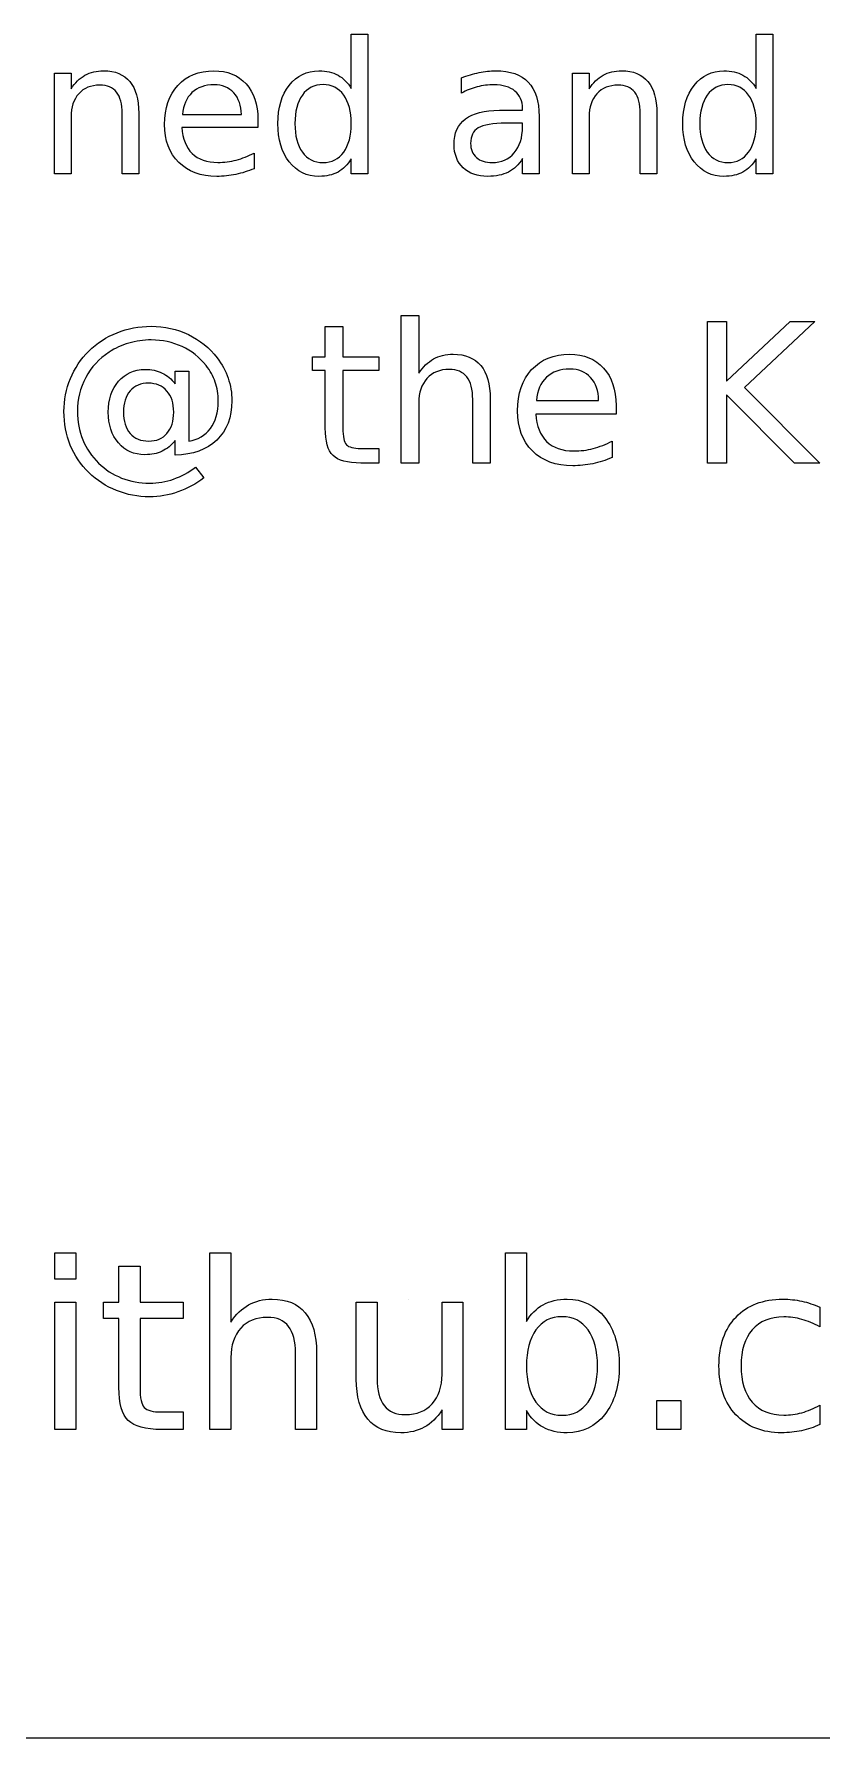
# Model space of a CAD drawing. Extents: x 0 to 264, y -3 to 282.
# Drawn here: x 30.49 to 37.58, y 134.18 to 149.5 of the extents above; entities that cross this region are included whole.
import ezdxf

# ---------------------------------------------------------------- set-up
doc = ezdxf.new("R2010")
doc.units = 0
doc.layers.add('Layer_1', color=7, linetype='CONTINUOUS')

msp = doc.modelspace()

# ---------------------------------------------------------------- linework, layer by layer
at = {"layer": 'Layer_1', "color": 3}
for p, q in [((33.344557, 149.015282), (33.344557, 149.504558)), ((33.344557, 149.504558), (33.493116, 149.504558)), ((33.493116, 149.504558), (33.493116, 148.248265)), ((36.984255, 149.015282), (36.984255, 149.504558)), ((36.984255, 149.504558), (37.132814, 149.504558)), ((37.132814, 149.504558), (37.132814, 148.248265)), ((30.676948, 148.248268), (30.676948, 149.152541)), ((30.676948, 149.152541), (30.826314, 149.152541)), ((30.826314, 149.152541), (30.826314, 149.012055)), ((34.335218, 148.974099), (34.335218, 149.111355)), ((35.333962, 148.248268), (35.333962, 149.152541)), ((35.333962, 149.152541), (35.48333, 149.152541)), ((35.48333, 149.152541), (35.48333, 149.012055)), ((33.344557, 149.015282), (33.344557, 149.015282)), ((36.984255, 149.015282), (36.984255, 149.015282)), ((31.285722, 148.248265), (31.285722, 148.789214)), ((31.434279, 148.794058), (31.43428, 148.794058)), ((31.43428, 148.794058), (31.43428, 148.248265)), ((31.82748, 148.780331), (32.357124, 148.781135)), ((34.675933, 148.819086), (34.884239, 148.819086)), ((34.884239, 148.819086), (34.884239, 148.833617)), ((35.942726, 148.248265), (35.942726, 148.789214)), ((36.091286, 148.794058), (36.091286, 148.248265)), ((36.091295, 148.794058), (36.091286, 148.794058)), ((30.826314, 148.759344), (30.826314, 148.248268)), ((32.505683, 148.664872), (31.822634, 148.664872)), ((32.505678, 148.737532), (32.505683, 148.737541)), ((32.505683, 148.737541), (32.505683, 148.664872)), ((32.838326, 148.699594), (32.838326, 148.699594)), ((34.884236, 148.702827), (34.736492, 148.702823)), ((34.884236, 148.669721), (34.884236, 148.702827)), ((35.032803, 148.764184), (35.032803, 148.248264)), ((35.032805, 148.764179), (35.032803, 148.764184)), ((35.48333, 148.759344), (35.48333, 148.248268)), ((36.478024, 148.699594), (36.478024, 148.699594)), ((32.470964, 148.434762), (32.470964, 148.294276)), ((33.344557, 148.248265), (33.344557, 148.383905)), ((34.884243, 148.248264), (34.884243, 148.385519)), ((36.984255, 148.248265), (36.984255, 148.383905)), ((30.826314, 148.248268), (30.676948, 148.248268)), ((31.43428, 148.248265), (31.285722, 148.248265)), ((33.493116, 148.248265), (33.344557, 148.248265)), ((35.032803, 148.248264), (34.884243, 148.248264)), ((35.48333, 148.248268), (35.333962, 148.248268)), ((36.091286, 148.248265), (35.942726, 148.248265)), ((37.132814, 148.248265), (36.984255, 148.248265)), ((33.793903, 145.647347), (33.793903, 146.974163)), ((33.793903, 146.974163), (33.951655, 146.974163)), ((33.951655, 146.974163), (33.951655, 146.45401)), ((33.111741, 146.873527), (33.269493, 146.873536)), ((33.111741, 146.602365), (33.111741, 146.873527)), ((33.269493, 146.873536), (33.269493, 146.602374)), ((36.5456, 146.920434), (36.717847, 146.920434)), ((36.5456, 145.647339), (36.5456, 146.920434)), ((36.717847, 146.920434), (36.717847, 146.382375)), ((36.717847, 146.382375), (37.289162, 146.920434)), ((37.510867, 146.920434), (36.879009, 146.326948)), ((37.289162, 146.920434), (37.510867, 146.920434)), ((32.996626, 146.480428), (32.996626, 146.602365)), ((32.996626, 146.602365), (33.111741, 146.602365)), ((33.111741, 146.480428), (32.996626, 146.480428)), ((33.111741, 145.961981), (33.111741, 146.480428)), ((33.269493, 146.602374), (33.592669, 146.602374)), ((33.592669, 146.480437), (33.269493, 146.480437)), ((33.269493, 146.480437), (33.269493, 145.961989)), ((33.592669, 146.602374), (33.592669, 146.480437)), ((31.761903, 146.360196), (31.761903, 146.4719)), ((31.761903, 146.4719), (31.883841, 146.4719)), ((31.883841, 146.4719), (31.883841, 145.844307)), ((36.879009, 146.326948), (37.556061, 145.647339)), ((33.951655, 146.187112), (33.951655, 145.647347)), ((34.436851, 145.647339), (34.436851, 146.218654)), ((34.593741, 146.223778), (34.593749, 146.223771)), ((34.593749, 146.223771), (34.593749, 145.647339)), ((35.009014, 146.20927), (35.568396, 146.210123)), ((37.32924, 145.647339), (36.717847, 146.260437)), ((36.717847, 146.260437), (36.717847, 145.647339)), ((31.297177, 146.105244), (31.297177, 146.105244)), ((35.725295, 146.087337), (35.003903, 146.087337)), ((35.725295, 146.164081), (35.725295, 146.087337)), ((35.725295, 146.164076), (35.725295, 146.164081)), ((31.76191, 145.718977), (31.761903, 145.850284)), ((33.431512, 145.778653), (33.592673, 145.778653)), ((33.592673, 145.778653), (33.592673, 145.647336)), ((35.688628, 145.844312), (35.688628, 145.695941)), ((31.943535, 145.608977), (32.020279, 145.514325)), ((33.592673, 145.647336), (33.431512, 145.647336)), ((33.951655, 145.647347), (33.793903, 145.647347)), ((34.593749, 145.647339), (34.436851, 145.647339)), ((36.717847, 145.647339), (36.5456, 145.647339)), ((37.556061, 145.647339), (37.32924, 145.647339)), ((30.680048, 138.546162), (30.868015, 138.546162)), ((30.680048, 138.308135), (30.680048, 138.546162)), ((30.868015, 138.546162), (30.868015, 138.308135)), ((32.074478, 136.95661), (32.074478, 138.546162)), ((32.074478, 138.546162), (32.263466, 138.546162)), ((32.263466, 138.546162), (32.263466, 137.923006)), ((34.730535, 136.956616), (34.730535, 138.546168)), ((34.730535, 138.546168), (34.91952, 138.546168)), ((34.91952, 138.546168), (34.91952, 137.927095)), ((31.257231, 138.100772), (31.257231, 138.425628)), ((31.257231, 138.425628), (31.446218, 138.425617)), ((31.446218, 138.425617), (31.446218, 138.10076)), ((30.868015, 138.308135), (30.680048, 138.308135)), ((30.680048, 138.10076), (30.868015, 138.10076)), ((30.680048, 136.95661), (30.680048, 138.10076)), ((30.868015, 138.10076), (30.868015, 136.95661)), ((31.119321, 137.954689), (31.119321, 138.100772)), ((31.119321, 138.100772), (31.257231, 138.100772)), ((31.446218, 138.10076), (31.833389, 138.10076)), ((31.833389, 138.10076), (31.833389, 137.954677)), ((33.390246, 137.40814), (33.390246, 138.10076)), ((33.390246, 138.10076), (33.578213, 138.10076)), ((33.578213, 138.10076), (33.578213, 137.415293)), ((33.863229, 138.128342), (33.863229, 138.128342)), ((34.160502, 137.452067), (34.160502, 138.10076)), ((34.160502, 138.10076), (34.34847, 138.10076)), ((34.34847, 138.10076), (34.34847, 136.95661)), ((37.555145, 138.056857), (37.555145, 138.056833)), ((37.555145, 138.056833), (37.555145, 137.881123)), ((31.257231, 137.954689), (31.119321, 137.954689)), ((31.257231, 137.333578), (31.257231, 137.954689)), ((31.833389, 137.954677), (31.446218, 137.954677)), ((31.446218, 137.954677), (31.446218, 137.333566)), ((32.263466, 137.603258), (32.263466, 136.95661)), ((32.844734, 136.95661), (32.844734, 137.641058)), ((33.032701, 137.647192), (33.032701, 137.647186)), ((33.032701, 137.647186), (33.032701, 136.95661)), ((35.559015, 137.527666), (35.559015, 137.527666)), ((33.390246, 137.408116), (33.390246, 137.40814)), ((34.160502, 136.95661), (34.160502, 137.132319)), ((34.91952, 137.128242), (34.91952, 136.956616)), ((36.092272, 137.216091), (36.307819, 137.216091)), ((36.092272, 136.95661), (36.092272, 137.216091)), ((36.307819, 137.216091), (36.307819, 136.95661)), ((37.555145, 137.17419), (37.555145, 137.000525)), ((31.640316, 137.113947), (31.833391, 137.113947)), ((31.833391, 137.113947), (31.833391, 136.956622)), ((30.868015, 136.95661), (30.680048, 136.95661)), ((31.833391, 136.956622), (31.640316, 136.956622)), ((32.263466, 136.95661), (32.074478, 136.95661)), ((33.032701, 136.95661), (32.844734, 136.95661)), ((34.34847, 136.95661), (34.160502, 136.95661)), ((34.91952, 136.956616), (34.730535, 136.956616)), ((36.307819, 136.95661), (36.092272, 136.95661))]:
    msp.add_line(p, q, dxfattribs=at)
at = {"layer": 'Layer_1', "color": 7}
msp.add_line((23.705706, 134.183049), (63.086896, 134.183049), dxfattribs=at)
at = {"layer": 'Layer_1', "color": 3}
for points in [[(30.826314, 149.012055), (30.861838, 149.066423), (30.903553, 149.107062), (30.951459, 149.133971)], [(30.951459, 149.133971), (30.999905, 149.160885), (31.055615, 149.174342), (31.118588, 149.174342)], [(31.118588, 149.174342), (31.222472, 149.174342), (31.301057, 149.142045), (31.354345, 149.077451)], [(31.787108, 149.043532), (31.867308, 149.130729), (31.975228, 149.174328), (32.11087, 149.174328)], [(32.11087, 149.174328), (32.232516, 149.174328), (32.328595, 149.135035), (32.399106, 149.05645)], [(32.78746, 149.043541), (32.856359, 149.130738), (32.945441, 149.174337), (33.054705, 149.174337)], [(33.054705, 149.174337), (33.121449, 149.174337), (33.178504, 149.161149), (33.225871, 149.134774)], [(33.225871, 149.134774), (33.273778, 149.108938), (33.31334, 149.069107), (33.344557, 149.015282)], [(34.335218, 149.111355), (34.389586, 149.132348), (34.442335, 149.147957), (34.493466, 149.158184)], [(34.493466, 149.158184), (34.5446, 149.16895), (34.594388, 149.174333), (34.642832, 149.174333)], [(34.642832, 149.174333), (34.773628, 149.174333), (34.871322, 149.140422), (34.935913, 149.072601)], [(35.48333, 149.012055), (35.518854, 149.066423), (35.560568, 149.107062), (35.608474, 149.133971)], [(35.608474, 149.133971), (35.65692, 149.160885), (35.712629, 149.174342), (35.775603, 149.174342)], [(35.775603, 149.174342), (35.879487, 149.174342), (35.958073, 149.142045), (36.01136, 149.077451)], [(36.427159, 149.043541), (36.496058, 149.130738), (36.58514, 149.174337), (36.694403, 149.174337)], [(36.694403, 149.174337), (36.761147, 149.174337), (36.818202, 149.161149), (36.865569, 149.134774)], [(36.865569, 149.134774), (36.913476, 149.108938), (36.953038, 149.069107), (36.984255, 149.015282)], [(30.895749, 148.968457), (30.849459, 148.917324), (30.826314, 148.847619), (30.826314, 148.759344)], [(31.085485, 149.045158), (31.005285, 149.045158), (30.942039, 149.019591), (30.895749, 148.968457)], [(31.235659, 148.981372), (31.202284, 149.023896), (31.152226, 149.045158), (31.085485, 149.045158)], [(31.285722, 148.789214), (31.285722, 148.874797), (31.269034, 148.938849), (31.235659, 148.981372)], [(31.354345, 149.077451), (31.407634, 149.013395), (31.434279, 148.918931), (31.434279, 148.794058)], [(31.667615, 148.691512), (31.667615, 148.839532), (31.707446, 148.956872), (31.787108, 149.043532)], [(31.913063, 148.978141), (31.863546, 148.931312), (31.835019, 148.865376), (31.82748, 148.780331)], [(32.112488, 149.048384), (32.029596, 149.048384), (31.963121, 149.02497), (31.913063, 148.978141)], [(32.288498, 148.975715), (32.244364, 149.024161), (32.185694, 149.048384), (32.112488, 149.048384)], [(32.357124, 148.781135), (32.356031, 148.862412), (32.333156, 148.927272), (32.288498, 148.975715)], [(32.399106, 149.05645), (32.470154, 148.978402), (32.505678, 148.872097), (32.505678, 148.737532)], [(32.684919, 148.699594), (32.684919, 148.841693), (32.719099, 148.956343), (32.78746, 149.043541)], [(32.905335, 148.956343), (32.860662, 148.894443), (32.838326, 148.80886), (32.838326, 148.699594)], [(33.091034, 149.05), (33.012449, 149.05), (32.950549, 149.018781), (32.905335, 148.956343)], [(33.276734, 148.956343), (33.231522, 149.018781), (33.169622, 149.05), (33.091034, 149.05)], [(33.344551, 148.699594), (33.344551, 148.80886), (33.321945, 148.894443), (33.276734, 148.956343)], [(34.476511, 149.029811), (34.427533, 149.017428), (34.380436, 148.998858), (34.335218, 148.974099)], [(34.627492, 149.048385), (34.575819, 149.048385), (34.525492, 149.042194), (34.476511, 149.029811)], [(34.816421, 148.991865), (34.771748, 149.029545), (34.708772, 149.048385), (34.627492, 149.048385)], [(34.884239, 148.833617), (34.884239, 148.901978), (34.861633, 148.954727), (34.816421, 148.991865)], [(34.935913, 149.072601), (35.000508, 149.004779), (35.032805, 148.901972), (35.032805, 148.764179)], [(35.552764, 148.968457), (35.506474, 148.917324), (35.48333, 148.847619), (35.48333, 148.759344)], [(35.742501, 149.045158), (35.6623, 149.045158), (35.599055, 149.019591), (35.552764, 148.968457)], [(35.892674, 148.981372), (35.859299, 149.023896), (35.809241, 149.045158), (35.742501, 149.045158)], [(35.942726, 148.789214), (35.942726, 148.874797), (35.926042, 148.938849), (35.892674, 148.981372)], [(36.01136, 149.077451), (36.06465, 149.013395), (36.091295, 148.918931), (36.091295, 148.794058)], [(36.324618, 148.699594), (36.324618, 148.841693), (36.358798, 148.956343), (36.427159, 149.043541)], [(36.545033, 148.956343), (36.50036, 148.894443), (36.478024, 148.80886), (36.478024, 148.699594)], [(36.730731, 149.05), (36.652146, 149.05), (36.590246, 149.018781), (36.545033, 148.956343)], [(36.91643, 148.956343), (36.871219, 149.018781), (36.809319, 149.05), (36.730731, 149.05)], [(36.984248, 148.699594), (36.984248, 148.80886), (36.961642, 148.894443), (36.91643, 148.956343)], [(34.370741, 148.741577), (34.439101, 148.793249), (34.540832, 148.819086), (34.675933, 148.819086)], [(31.793567, 148.350794), (31.709599, 148.434763), (31.667615, 148.548335), (31.667615, 148.691512)], [(31.822634, 148.664872), (31.829117, 148.562603), (31.859797, 148.484556), (31.914675, 148.43073)], [(32.78746, 148.355648), (32.719099, 148.442845), (32.684919, 148.557494), (32.684919, 148.699594)], [(32.838326, 148.699594), (32.838326, 148.590328), (32.860662, 148.504476), (32.905335, 148.442037)], [(33.276734, 148.442037), (33.321945, 148.504476), (33.344551, 148.590328), (33.344551, 148.699594)], [(34.269009, 148.511472), (34.269009, 148.613202), (34.302919, 148.689904), (34.370741, 148.741577)], [(34.487009, 148.661643), (34.440719, 148.63419), (34.417574, 148.587361), (34.417574, 148.521158)], [(34.736492, 148.702823), (34.61646, 148.702823), (34.533299, 148.689097), (34.487009, 148.661643)], [(34.809153, 148.436386), (34.859209, 148.495059), (34.884236, 148.572837), (34.884236, 148.669721)], [(36.427159, 148.355648), (36.358798, 148.442845), (36.324618, 148.557494), (36.324618, 148.699594)], [(36.478024, 148.699594), (36.478024, 148.590328), (36.50036, 148.504476), (36.545033, 148.442037)], [(36.91643, 148.442037), (36.961642, 148.504476), (36.984248, 148.590328), (36.984248, 148.699594)], [(34.35056, 148.302358), (34.296193, 148.35457), (34.269009, 148.424274), (34.269009, 148.511472)], [(34.417574, 148.521158), (34.417574, 148.468407), (34.434797, 148.426423), (34.469243, 148.395206)], [(32.136706, 148.224842), (31.992453, 148.224842), (31.878073, 148.266826), (31.793567, 148.350794)], [(31.914675, 148.43073), (31.970113, 148.37744), (32.047084, 148.350795), (32.145587, 148.350795)], [(32.145587, 148.350795), (32.202642, 148.350795), (32.257814, 148.357792), (32.311102, 148.371784)], [(32.311102, 148.371784), (32.36493, 148.385777), (32.418218, 148.406769), (32.470964, 148.434762)], [(33.054705, 148.22485), (32.945439, 148.22485), (32.856357, 148.268449), (32.78746, 148.355648)], [(32.905335, 148.442037), (32.950547, 148.380138), (33.012446, 148.349188), (33.091034, 148.349188)], [(33.091034, 148.349188), (33.16962, 148.349188), (33.23152, 148.380138), (33.276734, 148.442037)], [(33.344557, 148.383905), (33.313338, 148.330077), (33.273776, 148.289976), (33.225871, 148.263605)], [(34.469243, 148.395206), (34.504228, 148.364526), (34.551595, 148.349186), (34.611343, 148.349186)], [(34.611343, 148.349186), (34.693697, 148.349186), (34.759633, 148.378253), (34.809153, 148.436386)], [(34.884243, 148.385519), (34.850336, 148.33062), (34.808083, 148.289981), (34.757484, 148.263604)], [(36.694403, 148.22485), (36.585137, 148.22485), (36.496055, 148.268449), (36.427159, 148.355648)], [(36.545033, 148.442037), (36.590245, 148.380138), (36.652144, 148.349188), (36.730731, 148.349188)], [(36.730731, 148.349188), (36.809317, 148.349188), (36.871216, 148.380138), (36.91643, 148.442037)], [(36.984255, 148.383905), (36.953035, 148.330077), (36.913474, 148.289976), (36.865569, 148.263605)], [(32.307064, 148.242607), (32.251087, 148.230763), (32.194301, 148.224842), (32.136706, 148.224842)], [(32.470964, 148.294276), (32.417674, 148.271667), (32.363041, 148.254444), (32.307064, 148.242607)], [(33.225871, 148.263605), (33.178503, 148.237768), (33.121448, 148.22485), (33.054705, 148.22485)], [(34.571784, 148.224849), (34.479204, 148.224849), (34.405463, 148.250685), (34.35056, 148.302358)], [(34.757484, 148.263604), (34.706889, 148.237767), (34.644989, 148.224849), (34.571784, 148.224849)], [(36.865569, 148.263605), (36.818201, 148.237768), (36.761146, 148.22485), (36.694403, 148.22485)], [(30.985943, 146.653548), (31.059276, 146.725747), (31.143978, 146.780889), (31.24005, 146.818973)], [(31.24005, 146.818973), (31.336122, 146.857629), (31.437878, 146.876958), (31.545319, 146.876958)], [(31.545319, 146.876958), (31.665836, 146.876958), (31.777541, 146.852228), (31.880434, 146.80277)], [(31.880434, 146.80277), (31.983897, 146.753312), (32.070589, 146.683105), (32.140511, 146.592151)], [(30.820517, 146.406262), (30.859173, 146.500061), (30.914315, 146.582489), (30.985943, 146.653548)], [(31.167576, 146.644154), (31.078326, 146.586166), (31.008404, 146.509991), (30.95781, 146.415628)], [(31.345792, 146.726012), (31.281555, 146.707823), (31.222149, 146.680538), (31.167576, 146.644154)], [(31.547031, 146.754146), (31.477112, 146.754146), (31.410033, 146.744768), (31.345792, 146.726012)], [(31.824162, 146.694457), (31.73946, 146.73425), (31.647083, 146.754146), (31.547031, 146.754146)], [(32.04075, 146.523916), (31.981626, 146.598386), (31.90943, 146.655233), (31.824162, 146.694457)], [(31.252836, 146.382376), (31.314233, 146.453431), (31.393535, 146.488959), (31.490742, 146.488959)], [(31.490742, 146.488959), (31.549298, 146.488959), (31.600745, 146.478157), (31.645082, 146.456552)], [(32.121755, 146.375544), (32.104135, 146.428979), (32.077134, 146.478437), (32.04075, 146.523916)], [(32.140511, 146.592151), (32.183144, 146.536443), (32.215547, 146.475901), (32.23772, 146.410525)], [(33.951655, 146.45401), (33.989175, 146.511422), (34.033231, 146.554342), (34.083824, 146.582769)], [(34.225376, 146.488969), (34.140674, 146.488969), (34.073879, 146.461967), (34.02499, 146.407963)], [(34.083824, 146.582769), (34.134987, 146.611191), (34.193824, 146.625402), (34.260335, 146.625402)], [(34.38398, 146.421599), (34.348733, 146.466512), (34.295865, 146.488969), (34.225376, 146.488969)], [(34.260335, 146.625402), (34.37005, 146.625402), (34.453047, 146.591294), (34.509326, 146.52308)], [(34.509326, 146.52308), (34.565602, 146.455433), (34.593741, 146.355666), (34.593741, 146.223778)], [(34.840183, 146.115471), (34.840183, 146.271801), (34.88225, 146.395728), (34.966384, 146.487252)], [(34.966384, 146.487252), (35.051086, 146.579345), (35.165064, 146.625391), (35.308319, 146.625391)], [(35.310023, 146.49237), (35.222479, 146.49237), (35.152272, 146.467641), (35.099404, 146.418183)], [(35.308319, 146.625391), (35.436795, 146.625391), (35.538267, 146.583892), (35.612737, 146.500896)], [(35.495913, 146.415626), (35.449296, 146.466789), (35.387332, 146.49237), (35.310023, 146.49237)], [(35.612737, 146.500896), (35.687776, 146.418467), (35.725295, 146.306194), (35.725295, 146.164076)], [(30.762533, 146.110373), (30.762533, 146.213835), (30.781861, 146.312465), (30.820517, 146.406262)], [(30.95781, 146.415628), (30.907783, 146.321831), (30.88277, 146.220074), (30.88277, 146.110359)], [(31.160741, 146.105246), (31.160741, 146.21894), (31.191439, 146.311317), (31.252836, 146.382376)], [(31.522291, 146.365325), (31.453508, 146.365325), (31.39865, 146.342016), (31.357718, 146.295398)], [(31.687716, 146.294546), (31.646787, 146.341732), (31.591645, 146.365325), (31.522291, 146.365325)], [(31.645082, 146.456552), (31.68942, 146.435516), (31.72836, 146.403397), (31.761903, 146.360196)], [(32.149038, 146.20415), (32.149038, 146.264979), (32.139944, 146.32211), (32.121755, 146.375544)], [(32.23772, 146.410525), (32.26046, 146.345151), (32.271831, 146.277502), (32.271831, 146.20758)], [(34.02499, 146.407963), (33.9761, 146.35396), (33.951655, 146.280343), (33.951655, 146.187112)], [(34.436851, 146.218654), (34.436851, 146.309041), (34.419227, 146.37669), (34.38398, 146.421599)], [(35.099404, 146.418183), (35.047105, 146.368724), (35.016975, 146.299087), (35.009014, 146.20927)], [(35.568396, 146.210123), (35.567231, 146.295963), (35.54307, 146.364464), (35.495913, 146.415626)], [(31.357718, 146.295398), (31.317357, 146.248781), (31.297177, 146.185396), (31.297177, 146.105244)], [(31.749109, 146.105244), (31.749109, 146.184831), (31.728645, 146.247931), (31.687716, 146.294546)], [(32.078259, 145.957717), (32.125445, 146.021387), (32.149038, 146.103531), (32.149038, 146.20415)], [(32.271831, 146.20758), (32.271831, 146.058071), (32.226637, 145.940113), (32.13625, 145.853705)], [(30.819665, 145.808514), (30.781577, 145.902312), (30.762533, 146.002931), (30.762533, 146.110373)], [(30.88277, 146.110359), (30.88277, 146.019972), (30.89897, 145.935269), (30.931369, 145.856251)], [(31.251984, 145.828115), (31.191155, 145.899171), (31.160741, 145.991547), (31.160741, 146.105246)], [(31.297177, 146.105244), (31.297177, 146.023953), (31.317357, 145.96), (31.357718, 145.913385)], [(31.688568, 145.914237), (31.728929, 145.960855), (31.749109, 146.024524), (31.749109, 146.105244)], [(34.973205, 145.755628), (34.884524, 145.84431), (34.840183, 145.964258), (34.840183, 146.115471)], [(35.003903, 146.087337), (35.010749, 145.979327), (35.043152, 145.896898), (35.101111, 145.840051)], [(31.357718, 145.913385), (31.398078, 145.867336), (31.453504, 145.844311), (31.523995, 145.844311)], [(31.523995, 145.844311), (31.593914, 145.844311), (31.648772, 145.86762), (31.688568, 145.914237)], [(31.883841, 145.844307), (31.966838, 145.856813), (32.031644, 145.894617), (32.078259, 145.957717)], [(33.180816, 145.714695), (33.134766, 145.760176), (33.111741, 145.842605), (33.111741, 145.961981)], [(33.269493, 145.961989), (33.269493, 145.884109), (33.280011, 145.834083), (33.301048, 145.811912)], [(30.985943, 145.56208), (30.913176, 145.633136), (30.85775, 145.71528), (30.819665, 145.808514)], [(30.931369, 145.856251), (30.964344, 145.777233), (31.011811, 145.707595), (31.073772, 145.647337)], [(31.490742, 145.722373), (31.392965, 145.722373), (31.313379, 145.757621), (31.251984, 145.828115)], [(31.64423, 145.753076), (31.600461, 145.732608), (31.549298, 145.722373), (31.490742, 145.722373)], [(31.761903, 145.850284), (31.727792, 145.806515), (31.688568, 145.774112), (31.64423, 145.753076)], [(32.13625, 145.853705), (32.045863, 145.767297), (31.921083, 145.722388), (31.76191, 145.718977)], [(33.431512, 145.647336), (33.310427, 145.647336), (33.226861, 145.669789), (33.180816, 145.714695)], [(33.301048, 145.811912), (33.322652, 145.78974), (33.36614, 145.778653), (33.431512, 145.778653)], [(35.335607, 145.622606), (35.183256, 145.622606), (35.062456, 145.666947), (34.973205, 145.755628)], [(35.101111, 145.840051), (35.159667, 145.783775), (35.240959, 145.755637), (35.344986, 145.755637)], [(35.344986, 145.755637), (35.405246, 145.755637), (35.463515, 145.763026), (35.519792, 145.777805)], [(35.519792, 145.777805), (35.576636, 145.792585), (35.632915, 145.814754), (35.688628, 145.844312)], [(31.234934, 145.400066), (31.141704, 145.437018), (31.058707, 145.491023), (30.985943, 145.56208)], [(31.073772, 145.647337), (31.133464, 145.588213), (31.202534, 145.543304), (31.28098, 145.51261)], [(31.748264, 145.503235), (31.81932, 145.52768), (31.88441, 145.562927), (31.943535, 145.608977)], [(35.515528, 145.641366), (35.456411, 145.628859), (35.396437, 145.622606), (35.335607, 145.622606)], [(35.688628, 145.695941), (35.632352, 145.672064), (35.574652, 145.653873), (35.515528, 145.641366)], [(31.28098, 145.51261), (31.35943, 145.481347), (31.443279, 145.465715), (31.532529, 145.465715)], [(31.532529, 145.465715), (31.605863, 145.465715), (31.677774, 145.478222), (31.748264, 145.503235)], [(32.020279, 145.514325), (31.949224, 145.459185), (31.871627, 145.417118), (31.787489, 145.388124)], [(31.532529, 145.343787), (31.427362, 145.343787), (31.328163, 145.362547), (31.234934, 145.400066)], [(31.787489, 145.388124), (31.703924, 145.358566), (31.618937, 145.343787), (31.532529, 145.343787)], [(32.263466, 137.923006), (32.308415, 137.991793), (32.361195, 138.043212), (32.421808, 138.077262)], [(32.421808, 138.077262), (32.483102, 138.111319), (32.553589, 138.128348), (32.633271, 138.128348)], [(32.633271, 138.128348), (32.764712, 138.128348), (32.864144, 138.087485), (32.931566, 138.005758)], [(34.91952, 137.927095), (34.95903, 137.995199), (35.008746, 138.045596), (35.068667, 138.078287)], [(35.068667, 138.078287), (35.129279, 138.111673), (35.20147, 138.128366), (35.28524, 138.128366)], [(35.28524, 138.128366), (35.424173, 138.128366), (35.536886, 138.073202), (35.623377, 137.962874)], [(36.803277, 137.967947), (36.906114, 138.074869), (37.046748, 138.12833), (37.22518, 138.12833)], [(37.22518, 138.12833), (37.28307, 138.12833), (37.339597, 138.122206), (37.394761, 138.109958)], [(37.394761, 138.109958), (37.449925, 138.098382), (37.503386, 138.080681), (37.555145, 138.056857)], [(32.591387, 137.964889), (32.489912, 137.964889), (32.40989, 137.93254), (32.35132, 137.867842)], [(32.781397, 137.884187), (32.739173, 137.937988), (32.675836, 137.964889), (32.591387, 137.964889)], [(32.931566, 138.005758), (32.998989, 137.924715), (33.032701, 137.805193), (33.032701, 137.647192)], [(35.239268, 137.971023), (35.139837, 137.971023), (35.061518, 137.931523), (35.004311, 137.852522)], [(35.473205, 137.852522), (35.416678, 137.931523), (35.338699, 137.971023), (35.239268, 137.971023)], [(35.623377, 137.962874), (35.710549, 137.852546), (35.754134, 137.707484), (35.754134, 137.527689)], [(36.650046, 137.527654), (36.650046, 137.714256), (36.701123, 137.861021), (36.803277, 137.967947)], [(37.233352, 137.968966), (37.111448, 137.968966), (37.016784, 137.930148), (36.949359, 137.85251)], [(37.394761, 137.946505), (37.34164, 137.961479), (37.287837, 137.968966), (37.233352, 137.968966)], [(37.555145, 137.881123), (37.502023, 137.9104), (37.448562, 137.932194), (37.394761, 137.946505)], [(32.35132, 137.867842), (32.292751, 137.803144), (32.263466, 137.71495), (32.263466, 137.603258)], [(32.844734, 137.641058), (32.844734, 137.749343), (32.823622, 137.830386), (32.781397, 137.884187)], [(35.004311, 137.852522), (34.947784, 137.774201), (34.91952, 137.665916), (34.91952, 137.527666)], [(35.559015, 137.527666), (35.559015, 137.665916), (35.530412, 137.774201), (35.473205, 137.852522)], [(36.949359, 137.85251), (36.881939, 137.775552), (36.848229, 137.667267), (36.848229, 137.527654)], [(34.071626, 137.187483), (34.130877, 137.252181), (34.160502, 137.340376), (34.160502, 137.452067)], [(34.91952, 137.527666), (34.91952, 137.389412), (34.947784, 137.280785), (35.004311, 137.201784)], [(35.473205, 137.201784), (35.530412, 137.280785), (35.559015, 137.389412), (35.559015, 137.527666)], [(35.754134, 137.527689), (35.754134, 137.347895), (35.710549, 137.202833), (35.623377, 137.092505)], [(36.802257, 137.089405), (36.700783, 137.197691), (36.650046, 137.343774), (36.650046, 137.527654)], [(36.848229, 137.527654), (36.848229, 137.388041), (36.881939, 137.279414), (36.949359, 137.201772)], [(31.339978, 137.037329), (31.284813, 137.09181), (31.257231, 137.190559), (31.257231, 137.333578)], [(31.446218, 137.333566), (31.446218, 137.240263), (31.458818, 137.180332), (31.484018, 137.153773)], [(33.492402, 137.04955), (33.424298, 137.131276), (33.390246, 137.250798), (33.390246, 137.408116)], [(33.578213, 137.415293), (33.578213, 137.307007), (33.599326, 137.225622), (33.64155, 137.171138)], [(31.484018, 137.153773), (31.509897, 137.127222), (31.561996, 137.113947), (31.640316, 137.113947)], [(33.64155, 137.171138), (33.683774, 137.117337), (33.747111, 137.090437), (33.83156, 137.090437)], [(33.83156, 137.090437), (33.933035, 137.090437), (34.013057, 137.122786), (34.071626, 137.187483)], [(34.160502, 137.132319), (34.114872, 137.062853), (34.061751, 137.011094), (34.001139, 136.977044)], [(35.068667, 136.976025), (35.008738, 137.009411), (34.959022, 137.06015), (34.91952, 137.128242)], [(35.004311, 137.201784), (35.061518, 137.123467), (35.139837, 137.084309), (35.239268, 137.084309)], [(35.239268, 137.084309), (35.338699, 137.084309), (35.416678, 137.123467), (35.473205, 137.201784)], [(36.949359, 137.201772), (37.016784, 137.124814), (37.111448, 137.086335), (37.233352, 137.086335)], [(37.394761, 137.107789), (37.448562, 137.122764), (37.502023, 137.144897), (37.555145, 137.17419)], [(31.640316, 136.956622), (31.495255, 136.956622), (31.395142, 136.983524), (31.339978, 137.037329)], [(33.791719, 136.926965), (33.660278, 136.926965), (33.560506, 136.967827), (33.492402, 137.04955)], [(34.001139, 136.977044), (33.941207, 136.943658), (33.871401, 136.926965), (33.791719, 136.926965)], [(35.28524, 136.927013), (35.20147, 136.927013), (35.129279, 136.94335), (35.068667, 136.976025)], [(35.623377, 137.092505), (35.536886, 136.982177), (35.424173, 136.927013), (35.28524, 136.927013)], [(37.212924, 136.926977), (37.04062, 136.926977), (36.903731, 136.98112), (36.802257, 137.089405)], [(37.233352, 137.086335), (37.287837, 137.086335), (37.34164, 137.093487), (37.394761, 137.107789)], [(37.555145, 137.000525), (37.502707, 136.976029), (37.448224, 136.957637), (37.391697, 136.945349)], [(37.391697, 136.945349), (37.33585, 136.933101), (37.276258, 136.926977), (37.212924, 136.926977)]]:
    msp.add_open_spline(points, degree=3, dxfattribs=at)

doc.saveas('drawing.dxf')
